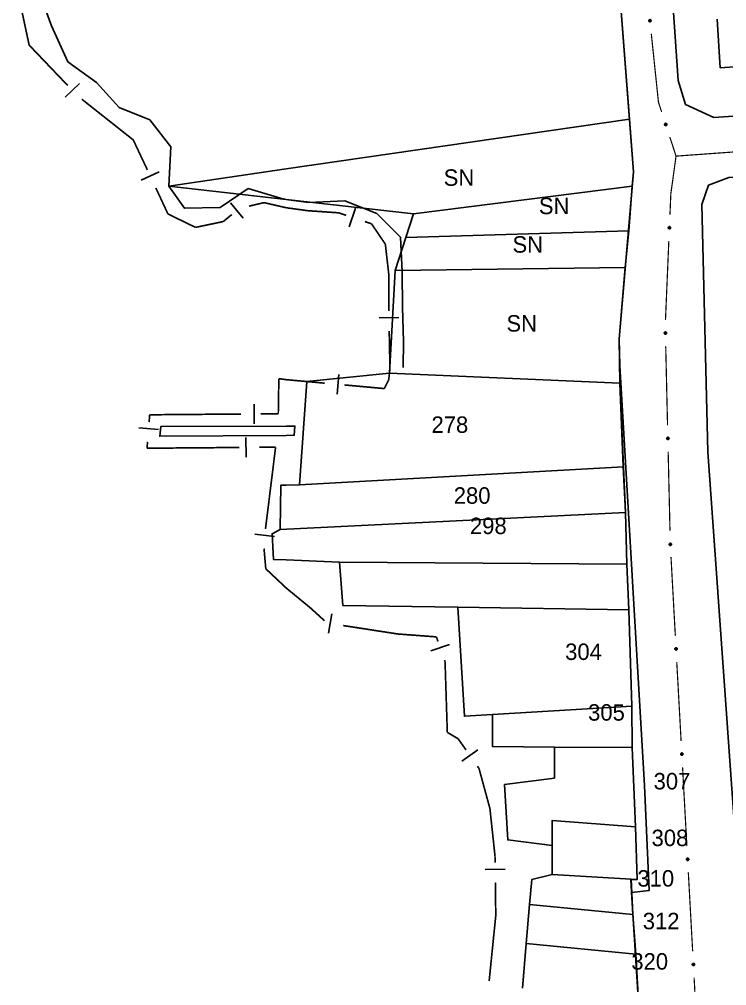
# Model space of a CAD drawing. Extents: x 201053 to 202535, y 4855063 to 4857394.
# Drawn here: x 201118.7 to 201226.1, y 4856093.2 to 4856239.9 of the extents above; entities that cross this region are included whole.
import ezdxf
from ezdxf.enums import TextEntityAlignment as Align

# ---------------------------------------------------------------- set-up
doc = ezdxf.new("R2010")
doc.units = 0
doc.header["$LTSCALE"] = 1.5
doc.header["$MEASUREMENT"] = 0
for name, color, linetype in [('CD_MALHA_LOTES', 7, 'CONTINUOUS'), ('HD-CURSO-PERENE', 170, 'CONTINUOUS'), ('LM-LIM-SETORES-BAIRROS', 250, 'CONTINUOUS'), ('RU-EMBARC-TRAPICHE', 7, 'CONTINUOUS'), ('RU-QUADRA', 210, 'CONTINUOUS'), ('SV-EIXO-RUA-PAV', 20, 'CONTINUOUS'), ('SV-RUA-PAVIM', 7, 'CONTINUOUS'), ('Th_NmrPort', 7, 'CONTINUOUS')]:
    doc.layers.add(name, color=color, linetype=linetype)

msp = doc.modelspace()

# ---------------------------------------------------------------- linework, layer by layer
at = {"layer": 'CD_MALHA_LOTES', "linetype": 'Continuous', "flags": 128}
for points in [[(201207.41, 4856276.54), (201211.37, 4856224.79)], [(201141.44, 4856214.62), (201141.77, 4856220.55), (201138.56, 4856224.65), (201133.91, 4856226.56), (201130.48, 4856230.32), (201126.09, 4856233.49), (201123.61, 4856238.93), (201120.53, 4856247.41), (201121.44, 4856250.94), (201123.8, 4856255.58), (201126.75, 4856259.65), (201129.44, 4856263.94), (201131.65, 4856268.63), (201132.73, 4856270.76)], [(201225.16, 4856232.57), (201224.68, 4856239.97)], [(201291.95, 4856237.34), (201225.16, 4856232.57)], [(201159.28, 4856217.22), (201211.37, 4856224.79)], [(201211.37, 4856224.79), (201211.98, 4856216.79), (201211.81, 4856214.61)], [(201141.44, 4856214.62), (201159.28, 4856217.22)], [(201159.28, 4856212.59), (201141.44, 4856214.62)], [(201178.6, 4856210.39), (201211.81, 4856214.61)], [(201211.81, 4856214.61), (201211.27, 4856207.84)], [(201178.6, 4856210.39), (201159.28, 4856212.59)], [(201177.45, 4856206.82), (201178.6, 4856210.39)], [(201211.27, 4856207.84), (201177.45, 4856206.82)], [(201211.27, 4856207.84), (201210.74, 4856202.27)], [(201175.83, 4856201.78), (201177.45, 4856206.82)], [(201174.949181, 4856186.209026), (201175.83, 4856201.78)], [(201210.74, 4856202.27), (201175.83, 4856201.78)], [(201210.74, 4856202.27), (201209.81, 4856191.4), (201209.95, 4856184.66)], [(201162.409305, 4856184.926091), (201174.949181, 4856186.209026)], [(201209.95, 4856184.66), (201174.949181, 4856186.209026)], [(201161.29, 4856169.22), (201162.409305, 4856184.926091)], [(201209.95, 4856184.66), (201210.4625, 4856171.9925)], [(201210.4625, 4856171.9925), (201161.29, 4856169.22)], [(201210.4625, 4856171.9925), (201210.81, 4856165.05)], [(201158.34, 4856162.47), (201158.46, 4856169.19)], [(201158.46, 4856169.19), (201161.29, 4856169.22)], [(201210.81, 4856165.05), (201158.34, 4856162.47)], [(201210.81, 4856165.05), (201211.01, 4856157.18)], [(201157.36, 4856157.9), (201157.12, 4856161.8), (201158.34, 4856162.47)], [(201159.28, 4856157.83), (201157.36, 4856157.9)], [(201167.38, 4856157.5), (201159.28, 4856157.83)], [(201167.38, 4856157.5), (201211.01, 4856157.18)], [(201185.34, 4856150.65), (201167.87, 4856150.91), (201167.38, 4856157.5)], [(201211.01, 4856157.18), (201211.28, 4856150.26)], [(201185.34, 4856150.65), (201211.28, 4856150.26)], [(201190.61, 4856134.36), (201186.33, 4856134.1), (201185.34, 4856150.65)], [(201211.28, 4856150.26), (201211.74, 4856135.65)], [(201190.61, 4856134.36), (201211.74, 4856135.65)], [(201211.74, 4856135.65), (201211.81, 4856129.33)], [(201200, 4856129.42), (201190.61, 4856129.49), (201190.61, 4856134.36)], [(201199.67, 4856114.49), (201192.92, 4856115.32), (201192.42, 4856123.72), (201200, 4856124.71), (201200, 4856129.42)], [(201200, 4856129.42), (201211.81, 4856129.33)], [(201211.81, 4856129.33), (201212.28, 4856117.31)], [(201212.28, 4856117.31), (201199.67, 4856118.28), (201199.67, 4856114.49)], [(201212.28, 4856117.31), (201212.54, 4856109.3), (201211.67, 4856109.37)], [(201199.67, 4856110.05), (201199.67, 4856114.49)], [(201196.22, 4856105.53), (201196.54, 4856109.3)], [(201196.54, 4856109.3), (201199.67, 4856110.05)], [(201211.67, 4856109.37), (201199.67, 4856110.05)], [(201211.67, 4856109.37), (201211.91, 4856104.01)], [(201195.71, 4856099.58), (201196.22, 4856105.53)], [(201211.91, 4856104.01), (201196.22, 4856105.53)], [(201211.91, 4856104.01), (201212.34, 4856097.96)], [(201195.13, 4856092.78), (201195.71, 4856099.58)], [(201212.34, 4856097.96), (201195.71, 4856099.58)], [(201212.34, 4856097.96), (201212.81, 4856089.97)]]:
    msp.add_lwpolyline(points, dxfattribs=at)
at = {"layer": 'HD-CURSO-PERENE', "linetype": 'Continuous'}
for points in [[(201120.53, 4856247.41, 2.32), (201123.61, 4856238.93, 2.32), (201126.09, 4856233.49, 2.32), (201130.48, 4856230.32, 2.32), (201133.91, 4856226.56, 2.32), (201138.56, 4856224.65, 2.32), (201141.77, 4856220.55, 2.32), (201141.44, 4856214.62, 2.32), (201143.81, 4856211.25, 2.32), (201149.22, 4856211.34, 2.32), (201153.49, 4856214.23, 2.32), (201158.42, 4856212.8, 2.32), (201159.28, 4856212.55, 2.32)], [(201159.28, 4856212.55, 2.32), (201162.66, 4856212.14, 2.32), (201168.18, 4856212.36, 2.32), (201173.05, 4856210.44, 2.32), (201176.6, 4856206.86, 2.32), (201176.89, 4856201.58, 2.32), (201176.91, 4856196.18, 2.32), (201177.06, 4856191.07, 2.32), (201177.02, 4856187.08, 2.32)]]:
    msp.add_polyline3d(points, dxfattribs=at)
at = {"layer": 'LM-LIM-SETORES-BAIRROS', "const_width": 0.25}
for points in [[(201118.873592, 4856242.398014), (201120.130494, 4856236.531141)], [(201120.130494, 4856236.531141), (201120.24, 4856236.02)], [(201120.24, 4856236.02), (201126.093908, 4856229.888467)], [(201128.239539, 4856227.799808), (201135.297479, 4856222.215411)], [(201135.297479, 4856222.215411), (201136.05, 4856221.62)], [(201136.05, 4856221.62), (201138.196562, 4856217.059511)], [(201139.467965, 4856214.342255), (201141.15423, 4856210.715064)], [(201153.629316, 4856211.562524), (201155.575537, 4856212.023199)], [(201155.575537, 4856212.023199), (201155.9, 4856212.1)], [(201155.9, 4856212.1), (201158.498284, 4856211.500396)], [(201141.15423, 4856210.715064), (201141.31, 4856210.38)], [(201141.31, 4856210.38), (201145.473271, 4856208.353013)], [(201158.498284, 4856211.500396), (201159.28, 4856211.32)], [(201159.28, 4856211.32), (201162.447932, 4856210.884409)], [(201162.447932, 4856210.884409), (201162.48, 4856210.88)], [(201162.48, 4856210.88), (201166.43813, 4856210.605591)], [(201166.43813, 4856210.605591), (201167.24, 4856210.55)], [(201167.24, 4856210.55), (201168.37482, 4856210.171727)], [(201145.5, 4856208.34), (201149.385892, 4856209.154187)], [(201149.385892, 4856209.154187), (201149.7, 4856209.22)], [(201149.7, 4856209.22), (201151.001191, 4856210.281218)], [(201171.22087, 4856209.223043), (201172.169553, 4856208.906815)], [(201172.169553, 4856208.906815), (201172.22, 4856208.89)], [(201172.22, 4856208.89), (201173.872721, 4856206.450269)], [(201145.473271, 4856208.353013), (201145.5, 4856208.34)], [(201173.872721, 4856206.450269), (201174.32, 4856205.79)], [(201174.32, 4856205.79), (201174.799258, 4856201.614922)], [(201174.799258, 4856201.614922), (201174.84, 4856201.26)], [(201174.84, 4856201.26), (201174.84, 4856196.617252)], [(201174.84, 4856196.617252), (201174.84, 4856196.21)], [(201174.84, 4856196.21), (201174.851421, 4856195.617362)], [(201174.909226, 4856192.617919), (201175.005568, 4856187.618848)], [(201175.02, 4856186.87), (201174.886726, 4856185.626106)], [(201175.005568, 4856187.618848), (201175.02, 4856186.87)], [(201158.15, 4856185.37), (201158.075183, 4856180.385303)], [(201158.164596, 4856185.367934), (201158.15, 4856185.37)], [(201159.28, 4856185.21), (201158.164596, 4856185.367934)], [(201174.886726, 4856185.626106), (201174.84, 4856185.19)], [(201160.149897, 4856185.131079), (201159.28, 4856185.21)], [(201165.129446, 4856184.679305), (201160.149897, 4856185.131079)], [(201174.16, 4856183.86), (201168.117175, 4856184.408241)], [(201174.584435, 4856184.690146), (201174.16, 4856183.86)], [(201174.84, 4856185.19), (201174.584435, 4856184.690146)], [(201138.54, 4856179.88), (201138.451769, 4856178.759465)], [(201139.415968, 4856179.887165), (201138.54, 4856179.88)], [(201152.415531, 4856179.993672), (201139.415968, 4856179.887165)], [(201158.07, 4856180.04), (201155.415431, 4856180.018251)], [(201158.075183, 4856180.385303), (201158.07, 4856180.04)], [(201138.216277, 4856175.768722), (201138.14, 4856174.8)], [(201138.14, 4856174.8), (201152.167808, 4856174.914991)], [(201155.167707, 4856174.939582), (201157.16764, 4856174.955976)], [(201157.66, 4856174.96), (201156.123171, 4856162.547152)], [(201157.16764, 4856174.955976), (201157.66, 4856174.96)], [(201155.900637, 4856159.567264), (201156.162237, 4856156.578691)], [(201156.162237, 4856156.578691), (201156.17, 4856156.49)], [(201156.17, 4856156.49), (201159.016624, 4856153.808132)], [(201159.016624, 4856153.808132), (201159.28, 4856153.56)], [(201159.28, 4856153.56), (201162.864019, 4856150.615984)], [(201162.864019, 4856150.615984), (201162.92, 4856150.57)], [(201162.92, 4856150.57), (201165.085446, 4856148.599869)], [(201167.920949, 4856147.870822), (201175.826897, 4856146.647721)], [(201175.826897, 4856146.647721), (201176.2, 4856146.59)], [(201176.2, 4856146.59), (201181.80673, 4856146.169733)], [(201181.80673, 4856146.169733), (201182.07, 4856146.15)], [(201182.07, 4856146.15), (201182.313793, 4856145.455559)], [(201183.307527, 4856142.624924), (201183.39, 4856142.39)], [(201183.39, 4856142.39), (201183.698537, 4856132.643863)], [(201183.698537, 4856132.643863), (201183.73, 4856131.65)], [(201183.73, 4856131.65), (201184.593703, 4856131.1349)], [(201184.593703, 4856131.1349), (201185.39, 4856130.66)], [(201185.39, 4856130.66), (201186.582251, 4856128.964354)], [(201188.307782, 4856126.510266), (201188.54, 4856126.18)], [(201188.54, 4856126.18), (201190.011725, 4856120.780721)], [(201190.011725, 4856120.780721), (201190.2, 4856120.09)], [(201190.2, 4856120.09), (201190.869156, 4856113.84165)], [(201190.869156, 4856113.84165), (201190.97, 4856112.9)], [(201190.97, 4856112.9), (201190.983915, 4856111.847126)], [(201191.023559, 4856108.847388), (201191.089632, 4856103.847824)], [(201191.09, 4856103.82), (201190.084276, 4856093.898672)], [(201191.089632, 4856103.847824), (201191.09, 4856103.82)]]:
    msp.add_lwpolyline(points, dxfattribs=at)
at = {"layer": 'LM-LIM-SETORES-BAIRROS'}
for points in [[(201125.699513, 4856228.129362), (201127.869389, 4856230.200989)], [(201137.265255, 4856215.515922), (201139.979608, 4856216.793532)], [(201152.724178, 4856209.750824), (201150.828099, 4856212.075664)], [(201168.849162, 4856208.432474), (201169.797845, 4856211.278524)], [(201173.370968, 4856194.588646), (201176.370411, 4856194.646451)], [(201167.256797, 4856185.99246), (201166.985733, 4856183.004731)], [(201154.403175, 4856181.510008), (201154.427754, 4856178.510108)], [(201136.8779, 4856177.880297), (201139.868643, 4856177.644805)], [(201153.18007, 4856173.423238), (201153.155479, 4856176.423137)], [(201154.511666, 4856161.739036), (201157.488934, 4856161.370422)], [(201165.71513, 4856146.694232), (201166.173793, 4856149.658963)], [(201181.22972, 4856144.015147), (201184.060355, 4856145.008881)], [(201185.930384, 4856127.283559), (201188.384472, 4856129.00909)], [(201189.49726, 4856110.827391), (201192.496998, 4856110.867035)]]:
    msp.add_lwpolyline(points, dxfattribs=at)
at = {"layer": 'RU-EMBARC-TRAPICHE', "linetype": 'Continuous'}
for points in [[(201159.28, 4856178.16, 3.06), (201140.21, 4856178.09, 3.06), (201140.07, 4856176.62, 3.06), (201159.28, 4856176.75, 6.53)], [(201159.28, 4856176.75, 6.53), (201160.5, 4856176.76, 6.53), (201160.59, 4856178.17, 6.53), (201159.28, 4856178.16, 3.06)]]:
    msp.add_polyline3d(points, dxfattribs=at)
at = {"layer": 'RU-QUADRA', "linetype": 'Continuous'}
for points in [[(201212.81, 4856089.97), (201212.34, 4856097.96), (201211.91, 4856104.01), (201211.61, 4856109.25), (201212.54, 4856109.3), (201212.28, 4856117.31), (201211.81, 4856129.33), (201211.74, 4856135.65), (201211.28, 4856150.26), (201211.01, 4856157.18), (201210.81, 4856165.05), (201210.41, 4856172.03), (201209.95, 4856184.66), (201209.81, 4856191.4), (201210.74, 4856202.27), (201211.27, 4856207.84), (201211.81, 4856214.61), (201211.98, 4856216.79), (201211.37, 4856224.79), (201207.41, 4856276.54)], [(201120.53, 4856247.41), (201123.61, 4856238.93), (201126.09, 4856233.49), (201130.48, 4856230.32), (201133.91, 4856226.56), (201138.56, 4856224.65), (201141.77, 4856220.55), (201141.44, 4856214.62), (201159.28, 4856212.59), (201178.6, 4856210.39), (201177.45, 4856206.82), (201175.83, 4856201.78), (201174.949181, 4856186.209026), (201162.409305, 4856184.926091), (201161.29, 4856169.22), (201159.28, 4856169.2), (201158.46, 4856169.19), (201158.34, 4856162.47), (201157.12, 4856161.8), (201157.36, 4856157.9), (201159.28, 4856157.83), (201167.38, 4856157.5), (201167.87, 4856150.91), (201185.34, 4856150.65), (201186.33, 4856134.1), (201190.61, 4856134.36), (201190.61, 4856129.49), (201200, 4856129.42), (201200, 4856124.71), (201192.42, 4856123.72), (201192.92, 4856115.32), (201199.67, 4856114.49), (201199.67, 4856110.05), (201196.54, 4856109.3), (201196.22, 4856105.53), (201195.71, 4856099.58), (201195.13, 4856092.78)]]:
    msp.add_lwpolyline(points, dxfattribs=at)
at = {"layer": 'RU-QUADRA', "linetype": 'Continuous', "flags": 128}
msp.add_lwpolyline([(201343.36, 4856241.01), (201291.95, 4856237.34), (201225.16, 4856232.57), (201224.68, 4856239.97)], dxfattribs=at)
at = {"layer": 'SV-EIXO-RUA-PAV'}
for points in [[(201214.591729, 4856239.877495), (201214.630152, 4856239.847234), (201214.656986, 4856239.813369), (201214.671238, 4856239.778683), (201214.675839, 4856239.744747), (201214.676637, 4856239.709499), (201214.6696, 4856239.673784), (201214.65301, 4856239.635875), (201214.622925, 4856239.597119), (201214.586427, 4856239.571909), (201214.553168, 4856239.556118), (201214.518058, 4856239.549282), (201214.483803, 4856239.549081), (201214.446947, 4856239.557617), (201214.408693, 4856239.574805), (201214.370455, 4856239.606), (201214.344375, 4856239.63938), (201214.33147, 4856239.673293), (201214.324822, 4856239.708634), (201214.324439, 4856239.744629), (201214.331548, 4856239.779647), (201214.348923, 4856239.818131), (201214.380213, 4856239.855465), (201214.413209, 4856239.881857), (201214.446931, 4856239.895234), (201214.481872, 4856239.900996), (201214.517215, 4856239.902225), (201214.553411, 4856239.896647), (201214.591729, 4856239.877495)], [(201216.953397, 4856224.136532), (201216.997306, 4856224.114991), (201217.030639, 4856224.087499), (201217.05184, 4856224.056567), (201217.063448, 4856224.024348), (201217.071611, 4856223.990049), (201217.072212, 4856223.953653), (201217.063931, 4856223.913109), (201217.042631, 4856223.868911), (201217.012224, 4856223.836615), (201216.98301, 4856223.814207), (201216.950111, 4856223.800169), (201216.916659, 4856223.792797), (201216.878832, 4856223.793423), (201216.837827, 4856223.802217), (201216.793902, 4856223.82471), (201216.761408, 4856223.851887), (201216.741687, 4856223.882344), (201216.727783, 4856223.915507), (201216.719869, 4856223.950624), (201216.719485, 4856223.986355), (201216.728413, 4856224.027624), (201216.751188, 4856224.070684), (201216.777924, 4856224.103402), (201216.808096, 4856224.123546), (201216.841054, 4856224.1365), (201216.875356, 4856224.145105), (201216.911917, 4856224.147232), (201216.953397, 4856224.136532)], [(201217.566621, 4856208.412578), (201217.600213, 4856208.37703), (201217.621814, 4856208.33961), (201217.630848, 4856208.303213), (201217.630444, 4856208.26897), (201217.626085, 4856208.233983), (201217.613908, 4856208.199679), (201217.59196, 4856208.164599), (201217.556537, 4856208.130652), (201217.516749, 4856208.111043), (201217.48154, 4856208.100277), (201217.445809, 4856208.098642), (201217.411892, 4856208.103446), (201217.376677, 4856208.117273), (201217.341344, 4856208.139863), (201217.308071, 4856208.176308), (201217.287145, 4856208.213139), (201217.279332, 4856208.248573), (201217.277916, 4856208.284505), (201217.282794, 4856208.32017), (201217.294941, 4856208.353775), (201217.317749, 4856208.389309), (201217.354156, 4856208.421673), (201217.390652, 4856208.442963), (201217.425967, 4856208.451272), (201217.461374, 4856208.45187), (201217.496518, 4856208.447925), (201217.531511, 4856208.43712), (201217.566621, 4856208.412578)], [(201216.953192, 4856192.433583), (201216.989042, 4856192.400314), (201217.01305, 4856192.36439), (201217.024451, 4856192.328665), (201217.026293, 4856192.294468), (201217.024238, 4856192.259271), (201217.014336, 4856192.224242), (201216.994735, 4856192.187799), (201216.961614, 4856192.151602), (201216.923198, 4856192.129426), (201216.888771, 4856192.116376), (201216.853223, 4856192.112401), (201216.819065, 4856192.114971), (201216.783019, 4856192.126459), (201216.746281, 4856192.146684), (201216.710689, 4856192.180869), (201216.687394, 4856192.216249), (201216.677274, 4856192.251094), (201216.673505, 4856192.286856), (201216.676034, 4856192.322764), (201216.685952, 4856192.357093), (201216.706381, 4856192.394046), (201216.740587, 4856192.428728), (201216.775609, 4856192.452365), (201216.810303, 4856192.462971), (201216.845595, 4856192.465889), (201216.880922, 4856192.464257), (201216.916548, 4856192.45577), (201216.953192, 4856192.433583)], [(201217.32373, 4856176.437874), (201217.35958, 4856176.404605), (201217.383589, 4856176.368681), (201217.394989, 4856176.332956), (201217.396832, 4856176.298759), (201217.394776, 4856176.263562), (201217.384875, 4856176.228534), (201217.365273, 4856176.19209), (201217.332153, 4856176.155893), (201217.293736, 4856176.133718), (201217.259309, 4856176.120667), (201217.223762, 4856176.116692), (201217.189603, 4856176.119262), (201217.153557, 4856176.13075), (201217.116819, 4856176.150975), (201217.081228, 4856176.18516), (201217.057932, 4856176.22054), (201217.047813, 4856176.255385), (201217.044043, 4856176.291147), (201217.046572, 4856176.327055), (201217.05649, 4856176.361384), (201217.07692, 4856176.398337), (201217.111126, 4856176.433019), (201217.146148, 4856176.456656), (201217.180841, 4856176.467263), (201217.216133, 4856176.470181), (201217.251461, 4856176.468548), (201217.287087, 4856176.460061), (201217.32373, 4856176.437874)], [(201217.692036, 4856160.339501), (201217.728923, 4856160.307385), (201217.754058, 4856160.272241), (201217.766585, 4856160.236894), (201217.76951, 4856160.202774), (201217.768571, 4856160.167529), (201217.759785, 4856160.132204), (201217.741349, 4856160.095157), (201217.709393, 4856160.057929), (201217.671698, 4856160.034547), (201217.637702, 4856160.020411), (201217.602298, 4856160.015312), (201217.568075, 4856160.016798), (201217.531684, 4856160.027138), (201217.494323, 4856160.046188), (201217.457666, 4856160.079227), (201217.43326, 4856160.113851), (201217.422041, 4856160.148358), (201217.41714, 4856160.183982), (201217.41853, 4856160.219953), (201217.427355, 4856160.254579), (201217.446603, 4856160.292161), (201217.479692, 4856160.327909), (201217.513947, 4856160.352645), (201217.548287, 4856160.364345), (201217.583469, 4856160.368381), (201217.61883, 4856160.367869), (201217.654707, 4856160.360515), (201217.692036, 4856160.339501)], [(201218.563611, 4856144.469418), (201218.600498, 4856144.437302), (201218.625633, 4856144.402158), (201218.63816, 4856144.366812), (201218.641086, 4856144.332691), (201218.640147, 4856144.297446), (201218.631361, 4856144.262121), (201218.612925, 4856144.225075), (201218.580968, 4856144.187846), (201218.543274, 4856144.164464), (201218.509278, 4856144.150328), (201218.473874, 4856144.145229), (201218.439651, 4856144.146715), (201218.403259, 4856144.157055), (201218.365898, 4856144.176105), (201218.329241, 4856144.209144), (201218.304836, 4856144.243768), (201218.293617, 4856144.278275), (201218.288716, 4856144.3139), (201218.290106, 4856144.34987), (201218.29893, 4856144.384496), (201218.318178, 4856144.422078), (201218.351268, 4856144.457826), (201218.385523, 4856144.482562), (201218.419863, 4856144.494263), (201218.455044, 4856144.498298), (201218.490406, 4856144.497786), (201218.526283, 4856144.490433), (201218.563611, 4856144.469418)], [(201219.441, 4856128.493493), (201219.477886, 4856128.461377), (201219.503021, 4856128.426233), (201219.515549, 4856128.390886), (201219.518474, 4856128.356765), (201219.517535, 4856128.321521), (201219.508749, 4856128.286196), (201219.490313, 4856128.249149), (201219.458356, 4856128.211921), (201219.420662, 4856128.188539), (201219.386666, 4856128.174403), (201219.351262, 4856128.169304), (201219.317039, 4856128.17079), (201219.280648, 4856128.18113), (201219.243287, 4856128.200179), (201219.20663, 4856128.233219), (201219.182224, 4856128.267843), (201219.171005, 4856128.302349), (201219.166104, 4856128.337974), (201219.167494, 4856128.373945), (201219.176318, 4856128.408571), (201219.195566, 4856128.446153), (201219.228656, 4856128.481901), (201219.262911, 4856128.506637), (201219.297251, 4856128.518337), (201219.332433, 4856128.522373), (201219.367794, 4856128.521861), (201219.403671, 4856128.514507), (201219.441, 4856128.493493)], [(201220.318388, 4856112.517567), (201220.355275, 4856112.485452), (201220.38041, 4856112.450307), (201220.392937, 4856112.414961), (201220.395862, 4856112.38084), (201220.394924, 4856112.345596), (201220.386138, 4856112.310271), (201220.367701, 4856112.273224), (201220.335745, 4856112.235996), (201220.29805, 4856112.212613), (201220.264054, 4856112.198478), (201220.228651, 4856112.193379), (201220.194428, 4856112.194864), (201220.158036, 4856112.205204), (201220.120675, 4856112.224254), (201220.084018, 4856112.257294), (201220.059613, 4856112.291917), (201220.048394, 4856112.326424), (201220.043493, 4856112.362049), (201220.044882, 4856112.398019), (201220.053707, 4856112.432645), (201220.072955, 4856112.470227), (201220.106044, 4856112.505976), (201220.140299, 4856112.530711), (201220.174639, 4856112.542412), (201220.209821, 4856112.546447), (201220.245182, 4856112.545936), (201220.28106, 4856112.538582), (201220.318388, 4856112.517567)], [(201221.195777, 4856096.541642), (201221.232663, 4856096.509527), (201221.257798, 4856096.474382), (201221.270325, 4856096.439036), (201221.273251, 4856096.404915), (201221.272312, 4856096.36967), (201221.263526, 4856096.334345), (201221.24509, 4856096.297299), (201221.213133, 4856096.26007), (201221.175439, 4856096.236688), (201221.141443, 4856096.222552), (201221.106039, 4856096.217453), (201221.071816, 4856096.218939), (201221.035424, 4856096.229279), (201220.998063, 4856096.248329), (201220.961406, 4856096.281368), (201220.937001, 4856096.315992), (201220.925782, 4856096.350499), (201220.920881, 4856096.386124), (201220.922271, 4856096.422094), (201220.931095, 4856096.45672), (201220.950343, 4856096.494302), (201220.983433, 4856096.53005), (201221.017688, 4856096.554786), (201221.052028, 4856096.566487), (201221.087209, 4856096.570522), (201221.122571, 4856096.57001), (201221.158448, 4856096.562657), (201221.195777, 4856096.541642)]]:
    msp.add_lwpolyline(points, close=True, dxfattribs=at)
for points in [[(201214.343175, 4856239.793659), (201214.388306, 4856239.59807)], [(201214.348923, 4856239.818131), (201214.408693, 4856239.574805)], [(201214.366489, 4856239.833138), (201214.426995, 4856239.569186)], [(201214.380213, 4856239.855465), (201214.446947, 4856239.557617)], [(201214.39594, 4856239.866398), (201214.46384, 4856239.557944)], [(201214.413209, 4856239.881857), (201214.483803, 4856239.549081)], [(201214.429666, 4856239.885013), (201214.500118, 4856239.552131)], [(201214.446931, 4856239.895234), (201214.518058, 4856239.549282)], [(201214.464242, 4856239.895486), (201214.532831, 4856239.554177)], [(201214.481872, 4856239.900996), (201214.553168, 4856239.556118)], [(201214.501027, 4856239.897957), (201214.571054, 4856239.569146)], [(201214.517215, 4856239.902225), (201214.586427, 4856239.571909)], [(201214.535664, 4856239.894717), (201214.604638, 4856239.589119)], [(201214.553411, 4856239.896647), (201214.622925, 4856239.597119)], [(201214.570869, 4856239.886048), (201214.63573, 4856239.619807)], [(201214.591729, 4856239.877495), (201214.65301, 4856239.635875)], [(201214.611988, 4856239.860161), (201214.660118, 4856239.662141)], [(201214.630152, 4856239.847234), (201214.6696, 4856239.673784)], [(201214.645532, 4856239.827995), (201214.671217, 4856239.700344)], [(201214.656986, 4856239.813369), (201214.676637, 4856239.709499)], [(201214.324439, 4856239.744629), (201214.344375, 4856239.63938)], [(201214.329077, 4856239.757887), (201214.356261, 4856239.629021)], [(201214.331548, 4856239.779647), (201214.370455, 4856239.606)], [(201216.719485, 4856223.986355), (201216.793902, 4856223.82471)], [(201216.719869, 4856223.950624), (201216.761408, 4856223.851887)], [(201216.721626, 4856223.96456), (201216.775201, 4856223.844246)], [(201216.727918, 4856224.002491), (201216.813018, 4856223.820695)], [(201216.728413, 4856224.027624), (201216.837827, 4856223.802217)], [(201216.742445, 4856224.045978), (201216.856899, 4856223.800556)], [(201216.751188, 4856224.070684), (201216.878832, 4856223.793423)], [(201216.764276, 4856224.084669), (201216.895282, 4856223.797281)], [(201216.777924, 4856224.103402), (201216.916659, 4856223.792797)], [(201216.793354, 4856224.109936), (201216.931973, 4856223.799197)], [(201216.808096, 4856224.123546), (201216.950111, 4856223.800169)], [(201216.82497, 4856224.127419), (201216.963532, 4856223.80805)], [(201216.841054, 4856224.1365), (201216.98301, 4856223.814207)], [(201216.860421, 4856224.137541), (201216.99777, 4856223.830693)], [(201216.875356, 4856224.145105), (201217.012224, 4856223.836615)], [(201216.894968, 4856224.141628), (201217.026426, 4856223.857258)], [(201216.911917, 4856224.147232), (201217.042631, 4856223.868911)], [(201216.931208, 4856224.140525), (201217.0504, 4856223.893778)], [(201216.953397, 4856224.136532), (201217.063931, 4856223.913109)], [(201216.976837, 4856224.123827), (201217.065379, 4856223.940282)], [(201216.997306, 4856224.114991), (201217.072212, 4856223.953653)], [(201217.016375, 4856224.099401), (201217.06823, 4856223.979962)], [(201217.030639, 4856224.087499), (201217.071611, 4856223.990049)], [(201217.282794, 4856208.32017), (201217.287145, 4856208.213139)], [(201217.289318, 4856208.33261), (201217.297391, 4856208.201154)], [(201217.294941, 4856208.353775), (201217.308071, 4856208.176308)], [(201217.308489, 4856208.365939), (201217.324573, 4856208.165856)], [(201217.317749, 4856208.389309), (201217.341344, 4856208.139863)], [(201217.337318, 4856208.40159), (201217.358629, 4856208.131631)], [(201217.354156, 4856208.421673), (201217.376677, 4856208.117273)], [(201217.371311, 4856208.430192), (201217.393437, 4856208.115129)], [(201217.390652, 4856208.442963), (201217.411892, 4856208.103446)], [(201217.407394, 4856208.443683), (201217.428477, 4856208.104081)], [(201217.425967, 4856208.451272), (201217.445809, 4856208.098642)], [(201217.443129, 4856208.448994), (201217.461138, 4856208.101327)], [(201217.461374, 4856208.45187), (201217.48154, 4856208.100277)], [(201217.47988, 4856208.446067), (201217.501137, 4856208.110554)], [(201217.496518, 4856208.447925), (201217.516749, 4856208.111043)], [(201217.513673, 4856208.437803), (201217.537278, 4856208.125408)], [(201217.531511, 4856208.43712), (201217.556537, 4856208.130652)], [(201217.547234, 4856208.424085), (201217.572518, 4856208.151226)], [(201217.566621, 4856208.412578), (201217.59196, 4856208.164599)], [(201217.584132, 4856208.392471), (201217.602827, 4856208.189546)], [(201217.600213, 4856208.37703), (201217.613908, 4856208.199679)], [(201217.612619, 4856208.355752), (201217.619387, 4856208.225717)], [(201217.621814, 4856208.33961), (201217.626085, 4856208.233983)], [(201216.676034, 4856192.322764), (201216.687394, 4856192.216249)], [(201216.681729, 4856192.335605), (201216.698404, 4856192.204962)], [(201216.685952, 4856192.357093), (201216.710689, 4856192.180869)], [(201216.698673, 4856192.370119), (201216.727841, 4856192.171521)], [(201216.706381, 4856192.394046), (201216.746281, 4856192.146684)], [(201216.725103, 4856192.407584), (201216.764068, 4856192.139603)], [(201216.740587, 4856192.428728), (201216.783019, 4856192.126459)], [(201216.757147, 4856192.438353), (201216.799883, 4856192.125419)], [(201216.775609, 4856192.452365), (201216.819065, 4856192.114971)], [(201216.792268, 4856192.454181), (201216.835573, 4856192.116692)], [(201216.810303, 4856192.462971), (201216.853223, 4856192.112401)], [(201216.827578, 4856192.461823), (201216.868344, 4856192.116086)], [(201216.845595, 4856192.465889), (201216.888771, 4856192.116376)], [(201216.864442, 4856192.461312), (201216.907652, 4856192.127916)], [(201216.880922, 4856192.464257), (201216.923198, 4856192.129426)], [(201216.898703, 4856192.455281), (201216.942741, 4856192.145107)], [(201216.916548, 4856192.45577), (201216.961614, 4856192.151602)], [(201216.933092, 4856192.443794), (201216.976212, 4856192.17318)], [(201216.953192, 4856192.433583), (201216.994735, 4856192.187799)], [(201216.971983, 4856192.414667), (201217.003943, 4856192.213404)], [(201216.989042, 4856192.400314), (201217.014336, 4856192.224242)], [(201217.002816, 4856192.379895), (201217.018096, 4856192.250584)], [(201217.01305, 4856192.36439), (201217.024238, 4856192.259271)], [(201217.046572, 4856176.327055), (201217.057932, 4856176.22054)], [(201217.052267, 4856176.339896), (201217.068942, 4856176.209253)], [(201217.05649, 4856176.361384), (201217.081228, 4856176.18516)], [(201217.069211, 4856176.374411), (201217.09838, 4856176.175813)], [(201217.07692, 4856176.398337), (201217.116819, 4856176.150975)], [(201217.095641, 4856176.411875), (201217.134606, 4856176.143894)], [(201217.111126, 4856176.433019), (201217.153557, 4856176.13075)], [(201217.127686, 4856176.442645), (201217.170422, 4856176.12971)], [(201217.146148, 4856176.456656), (201217.189603, 4856176.119262)], [(201217.162806, 4856176.458472), (201217.206111, 4856176.120983)], [(201217.180841, 4856176.467263), (201217.223762, 4856176.116692)], [(201217.198116, 4856176.466114), (201217.238882, 4856176.120377)], [(201217.216133, 4856176.470181), (201217.259309, 4856176.120667)], [(201217.23498, 4856176.465603), (201217.27819, 4856176.132207)], [(201217.251461, 4856176.468548), (201217.293736, 4856176.133718)], [(201217.269242, 4856176.459573), (201217.313279, 4856176.149398)], [(201217.287087, 4856176.460061), (201217.332153, 4856176.155893)], [(201217.30363, 4856176.448085), (201217.346751, 4856176.177471)], [(201217.32373, 4856176.437874), (201217.365273, 4856176.19209)], [(201217.342522, 4856176.418959), (201217.374482, 4856176.217695)], [(201217.35958, 4856176.404605), (201217.384875, 4856176.228534)], [(201217.373355, 4856176.384186), (201217.388634, 4856176.254875)], [(201217.383589, 4856176.368681), (201217.394776, 4856176.263562)], [(201217.41853, 4856160.219953), (201217.43326, 4856160.113851)], [(201217.423815, 4856160.232967), (201217.444623, 4856160.102918)], [(201217.427355, 4856160.254579), (201217.457666, 4856160.079227)], [(201217.439656, 4856160.268002), (201217.475105, 4856160.070428)], [(201217.446603, 4856160.292161), (201217.494323, 4856160.046188)], [(201217.464885, 4856160.306285), (201217.512325, 4856160.039674)], [(201217.479692, 4856160.327909), (201217.531684, 4856160.027138)], [(201217.495938, 4856160.338055), (201217.548573, 4856160.026633)], [(201217.513947, 4856160.352645), (201217.568075, 4856160.016798)], [(201217.53054, 4856160.354988), (201217.584521, 4856160.019041)], [(201217.548287, 4856160.364345), (201217.602298, 4856160.015312)], [(201217.56559, 4856160.363745), (201217.617295, 4856160.019474)], [(201217.583469, 4856160.368381), (201217.637702, 4856160.020411)], [(201217.602451, 4856160.364403), (201217.656208, 4856160.032544)], [(201217.61883, 4856160.367869), (201217.671698, 4856160.034547)], [(201217.636887, 4856160.359462), (201217.690734, 4856160.050839)], [(201217.654707, 4856160.360515), (201217.709393, 4856160.057929)], [(201217.671622, 4856160.34907), (201217.723299, 4856160.079959)], [(201217.692036, 4856160.339501), (201217.741349, 4856160.095157)], [(201217.711417, 4856160.321191), (201217.749741, 4856160.121042)], [(201217.728923, 4856160.307385), (201217.759785, 4856160.132204)], [(201217.743337, 4856160.287413), (201217.762708, 4856160.158652)], [(201217.754058, 4856160.272241), (201217.768571, 4856160.167529)], [(201218.318178, 4856144.422078), (201218.365898, 4856144.176105)], [(201218.336461, 4856144.436202), (201218.383901, 4856144.169591)], [(201218.351268, 4856144.457826), (201218.403259, 4856144.157055)], [(201218.367514, 4856144.467972), (201218.420148, 4856144.15655)], [(201218.385523, 4856144.482562), (201218.439651, 4856144.146715)], [(201218.402115, 4856144.484905), (201218.456096, 4856144.148958)], [(201218.419863, 4856144.494263), (201218.473874, 4856144.145229)], [(201218.437165, 4856144.493663), (201218.48887, 4856144.149391)], [(201218.455044, 4856144.498298), (201218.509278, 4856144.150328)], [(201218.474027, 4856144.494321), (201218.527783, 4856144.162461)], [(201218.490406, 4856144.497786), (201218.543274, 4856144.164464)], [(201218.508463, 4856144.489379), (201218.56231, 4856144.180756)], [(201218.526283, 4856144.490433), (201218.580968, 4856144.187846)], [(201218.543198, 4856144.478987), (201218.594875, 4856144.209876)], [(201218.563611, 4856144.469418), (201218.612925, 4856144.225075)], [(201218.582993, 4856144.451108), (201218.621317, 4856144.250959)], [(201218.600498, 4856144.437302), (201218.631361, 4856144.262121)], [(201218.614913, 4856144.41733), (201218.634283, 4856144.288569)], [(201218.625633, 4856144.402158), (201218.640147, 4856144.297446)], [(201218.290106, 4856144.34987), (201218.304836, 4856144.243768)], [(201218.29539, 4856144.362884), (201218.316198, 4856144.232836)], [(201218.29893, 4856144.384496), (201218.329241, 4856144.209144)], [(201218.311232, 4856144.397919), (201218.346681, 4856144.200345)], [(201219.167494, 4856128.373945), (201219.182224, 4856128.267843)], [(201219.172779, 4856128.386959), (201219.193587, 4856128.25691)], [(201219.176318, 4856128.408571), (201219.20663, 4856128.233219)], [(201219.18862, 4856128.421994), (201219.224069, 4856128.22442)], [(201219.195566, 4856128.446153), (201219.243287, 4856128.200179)], [(201219.213849, 4856128.460277), (201219.261289, 4856128.193666)], [(201219.228656, 4856128.481901), (201219.280648, 4856128.18113)], [(201219.244902, 4856128.492047), (201219.297537, 4856128.180624)], [(201219.262911, 4856128.506637), (201219.317039, 4856128.17079)], [(201219.279503, 4856128.50898), (201219.333485, 4856128.173033)], [(201219.297251, 4856128.518337), (201219.351262, 4856128.169304)], [(201219.314554, 4856128.517737), (201219.366259, 4856128.173466)], [(201219.332433, 4856128.522373), (201219.386666, 4856128.174403)], [(201219.351415, 4856128.518395), (201219.405172, 4856128.186536)], [(201219.367794, 4856128.521861), (201219.420662, 4856128.188539)], [(201219.385851, 4856128.513454), (201219.439698, 4856128.204831)], [(201219.403671, 4856128.514507), (201219.458356, 4856128.211921)], [(201219.420586, 4856128.503062), (201219.472263, 4856128.233951)], [(201219.441, 4856128.493493), (201219.490313, 4856128.249149)], [(201219.460381, 4856128.475183), (201219.498705, 4856128.275034)], [(201219.477886, 4856128.461377), (201219.508749, 4856128.286196)], [(201219.492301, 4856128.441405), (201219.511672, 4856128.312644)], [(201219.503021, 4856128.426233), (201219.517535, 4856128.321521)], [(201220.044882, 4856112.398019), (201220.059613, 4856112.291917)], [(201220.050167, 4856112.411034), (201220.070975, 4856112.280985)], [(201220.053707, 4856112.432645), (201220.084018, 4856112.257294)], [(201220.066009, 4856112.446068), (201220.101458, 4856112.248495)], [(201220.072955, 4856112.470227), (201220.120675, 4856112.224254)], [(201220.091238, 4856112.484351), (201220.138678, 4856112.217741)], [(201220.106044, 4856112.505976), (201220.158036, 4856112.205204)], [(201220.122291, 4856112.516122), (201220.174925, 4856112.204699)], [(201220.140299, 4856112.530711), (201220.194428, 4856112.194864)], [(201220.156892, 4856112.533054), (201220.210873, 4856112.197107)], [(201220.174639, 4856112.542412), (201220.228651, 4856112.193379)], [(201220.191942, 4856112.541812), (201220.243647, 4856112.197541)], [(201220.209821, 4856112.546447), (201220.264054, 4856112.198478)], [(201220.228803, 4856112.54247), (201220.28256, 4856112.21061)], [(201220.245182, 4856112.545936), (201220.29805, 4856112.212613)], [(201220.263239, 4856112.537528), (201220.317086, 4856112.228906)], [(201220.28106, 4856112.538582), (201220.335745, 4856112.235996)], [(201220.297974, 4856112.527137), (201220.349651, 4856112.258026)], [(201220.318388, 4856112.517567), (201220.367701, 4856112.273224)], [(201220.33777, 4856112.499257), (201220.376093, 4856112.299109)], [(201220.355275, 4856112.485452), (201220.386138, 4856112.310271)], [(201220.36969, 4856112.465479), (201220.38906, 4856112.336718)], [(201220.38041, 4856112.450307), (201220.394924, 4856112.345596)], [(201220.922271, 4856096.422094), (201220.937001, 4856096.315992)], [(201220.927555, 4856096.435108), (201220.948363, 4856096.30506)], [(201220.931095, 4856096.45672), (201220.961406, 4856096.281368)], [(201220.943397, 4856096.470143), (201220.978846, 4856096.272569)], [(201220.950343, 4856096.494302), (201220.998063, 4856096.248329)], [(201220.968626, 4856096.508426), (201221.016066, 4856096.241816)], [(201220.983433, 4856096.53005), (201221.035424, 4856096.229279)], [(201220.999679, 4856096.540196), (201221.052313, 4856096.228774)], [(201221.017688, 4856096.554786), (201221.071816, 4856096.218939)], [(201221.03428, 4856096.557129), (201221.088261, 4856096.221182)], [(201221.052028, 4856096.566487), (201221.106039, 4856096.217453)], [(201221.06933, 4856096.565887), (201221.121035, 4856096.221615)], [(201221.087209, 4856096.570522), (201221.141443, 4856096.222552)], [(201221.106192, 4856096.566545), (201221.159948, 4856096.234685)], [(201221.122571, 4856096.57001), (201221.175439, 4856096.236688)], [(201221.140628, 4856096.561603), (201221.194475, 4856096.25298)], [(201221.158448, 4856096.562657), (201221.213133, 4856096.26007)], [(201221.175363, 4856096.551211), (201221.22704, 4856096.2821)], [(201221.195777, 4856096.541642), (201221.24509, 4856096.297299)], [(201221.215158, 4856096.523332), (201221.253482, 4856096.323183)], [(201221.232663, 4856096.509527), (201221.263526, 4856096.334345)], [(201221.247078, 4856096.489554), (201221.266449, 4856096.360793)], [(201221.257798, 4856096.474382), (201221.272312, 4856096.36967)]]:
    msp.add_lwpolyline(points, dxfattribs=at)
at = {"layer": 'SV-EIXO-RUA-PAV', "const_width": 0.18}
for points in [[(201214.705017, 4856237.733981), (201215.744222, 4856227.788125)], [(201215.744222, 4856227.788125), (201215.79, 4856227.35)], [(201215.79, 4856227.35), (201216.273367, 4856225.867312)], [(201217.513176, 4856222.064303), (201218.443032, 4856219.212047)], [(201218.46, 4856219.16), (201217.783424, 4856214.261244)], [(201218.443032, 4856219.212047), (201218.46, 4856219.16)], [(201218.46, 4856219.16), (201230.428764, 4856220.025272)], [(201217.67, 4856213.44), (201217.535423, 4856210.271896)], [(201217.783424, 4856214.261244), (201217.67, 4856213.44)], [(201217.365661, 4856206.2755), (201216.856375, 4856194.286313)], [(201216.892786, 4856190.287928), (201217.170689, 4856178.291146)], [(201217.263324, 4856174.292219), (201217.541228, 4856162.295437)], [(201217.693861, 4856158.298852), (201218.351902, 4856146.316908)], [(201218.571249, 4856142.322927), (201219.22929, 4856130.340983)], [(201219.448637, 4856126.347001), (201220.106679, 4856114.365057)], [(201220.326026, 4856110.371076), (201220.984067, 4856098.389132)], [(201221.203414, 4856094.395151), (201221.861455, 4856082.413207)]]:
    msp.add_lwpolyline(points, dxfattribs=at)
at = {"layer": 'SV-RUA-PAVIM', "linetype": 'Continuous'}
msp.add_polyline3d([(201303.16, 4856341.37, 9.43), (201216.87, 4856335.42, 7.91), (201213.67, 4856333.92, 7.91), (201211.89, 4856331.12, 7.91), (201218.79, 4856230.64, 6.2), (201219.9, 4856227.01, 6.2), (201224.22, 4856225.01, 6.2), (201423.83, 4856238.59, 7.46), (201427.56, 4856240.27, 7.53), (201429, 4856243.32, 7.58), (201421.98, 4856346.78, 10.03), (201420.78, 4856349.13, 10.03), (201418.35, 4856349.8, 10.05)], close=True, dxfattribs=at)
for points in [[(201217.02, 4856023.05, 7.75), (201216.64, 4856028.91, 7.99), (201216.42, 4856033.17, 7.35), (201211.7, 4856107.34, 6.66), (201214.37, 4856107.61, 6.66), (201213.65, 4856123.56, 6.66), (201209.94, 4856187.33, 6.51), (201209.81, 4856191.4, 6.58), (201211.98, 4856216.79, 6.98), (201208.1, 4856267.51, 7.22)], [(201442.21, 4856023.05, 11.79), (201441.29, 4856038.93, 11.79), (201430.49, 4856226.09, 7.77), (201429.41, 4856228.46, 7.77), (201426.7, 4856229.28, 7.77), (201226.5, 4856215.91, 6.27), (201223.37, 4856214.75, 6.27), (201222.38, 4856211.82, 6.27), (201223.31, 4856174.24, 6.19), (201233.8, 4856026.48, 7.91), (201233.98, 4856023.05, 7.98)]]:
    msp.add_polyline3d(points, dxfattribs=at)

# ---------------------------------------------------------------- texts
at = {"layer": 'Th_NmrPort', "color": 1}
for s, p in [('SN', (201183.179639, 4856215.90056)), ('SN', (201197.629639, 4856211.60056)), ('SN', (201193.629639, 4856205.75056)), ('SN', (201192.709639, 4856193.76056)), ('278', (201181.329639, 4856178.38056)), ('280', (201184.709639, 4856167.62056)), ('298', (201187.169639, 4856163.01056)), ('304', (201201.623578, 4856143.890501)), ('305', (201205.108932, 4856134.677187)), ('307', (201215.054285, 4856124.233874)), ('308', (201214.744285, 4856115.623874)), ('310', (201212.594285, 4856109.473874)), ('312', (201213.408932, 4856102.997187)), ('320', (201211.674285, 4856096.863874))]:
    msp.add_text(s, height=2.5, dxfattribs=at).set_placement(p, align=Align.MIDDLE_LEFT)

doc.saveas('drawing.dxf')
